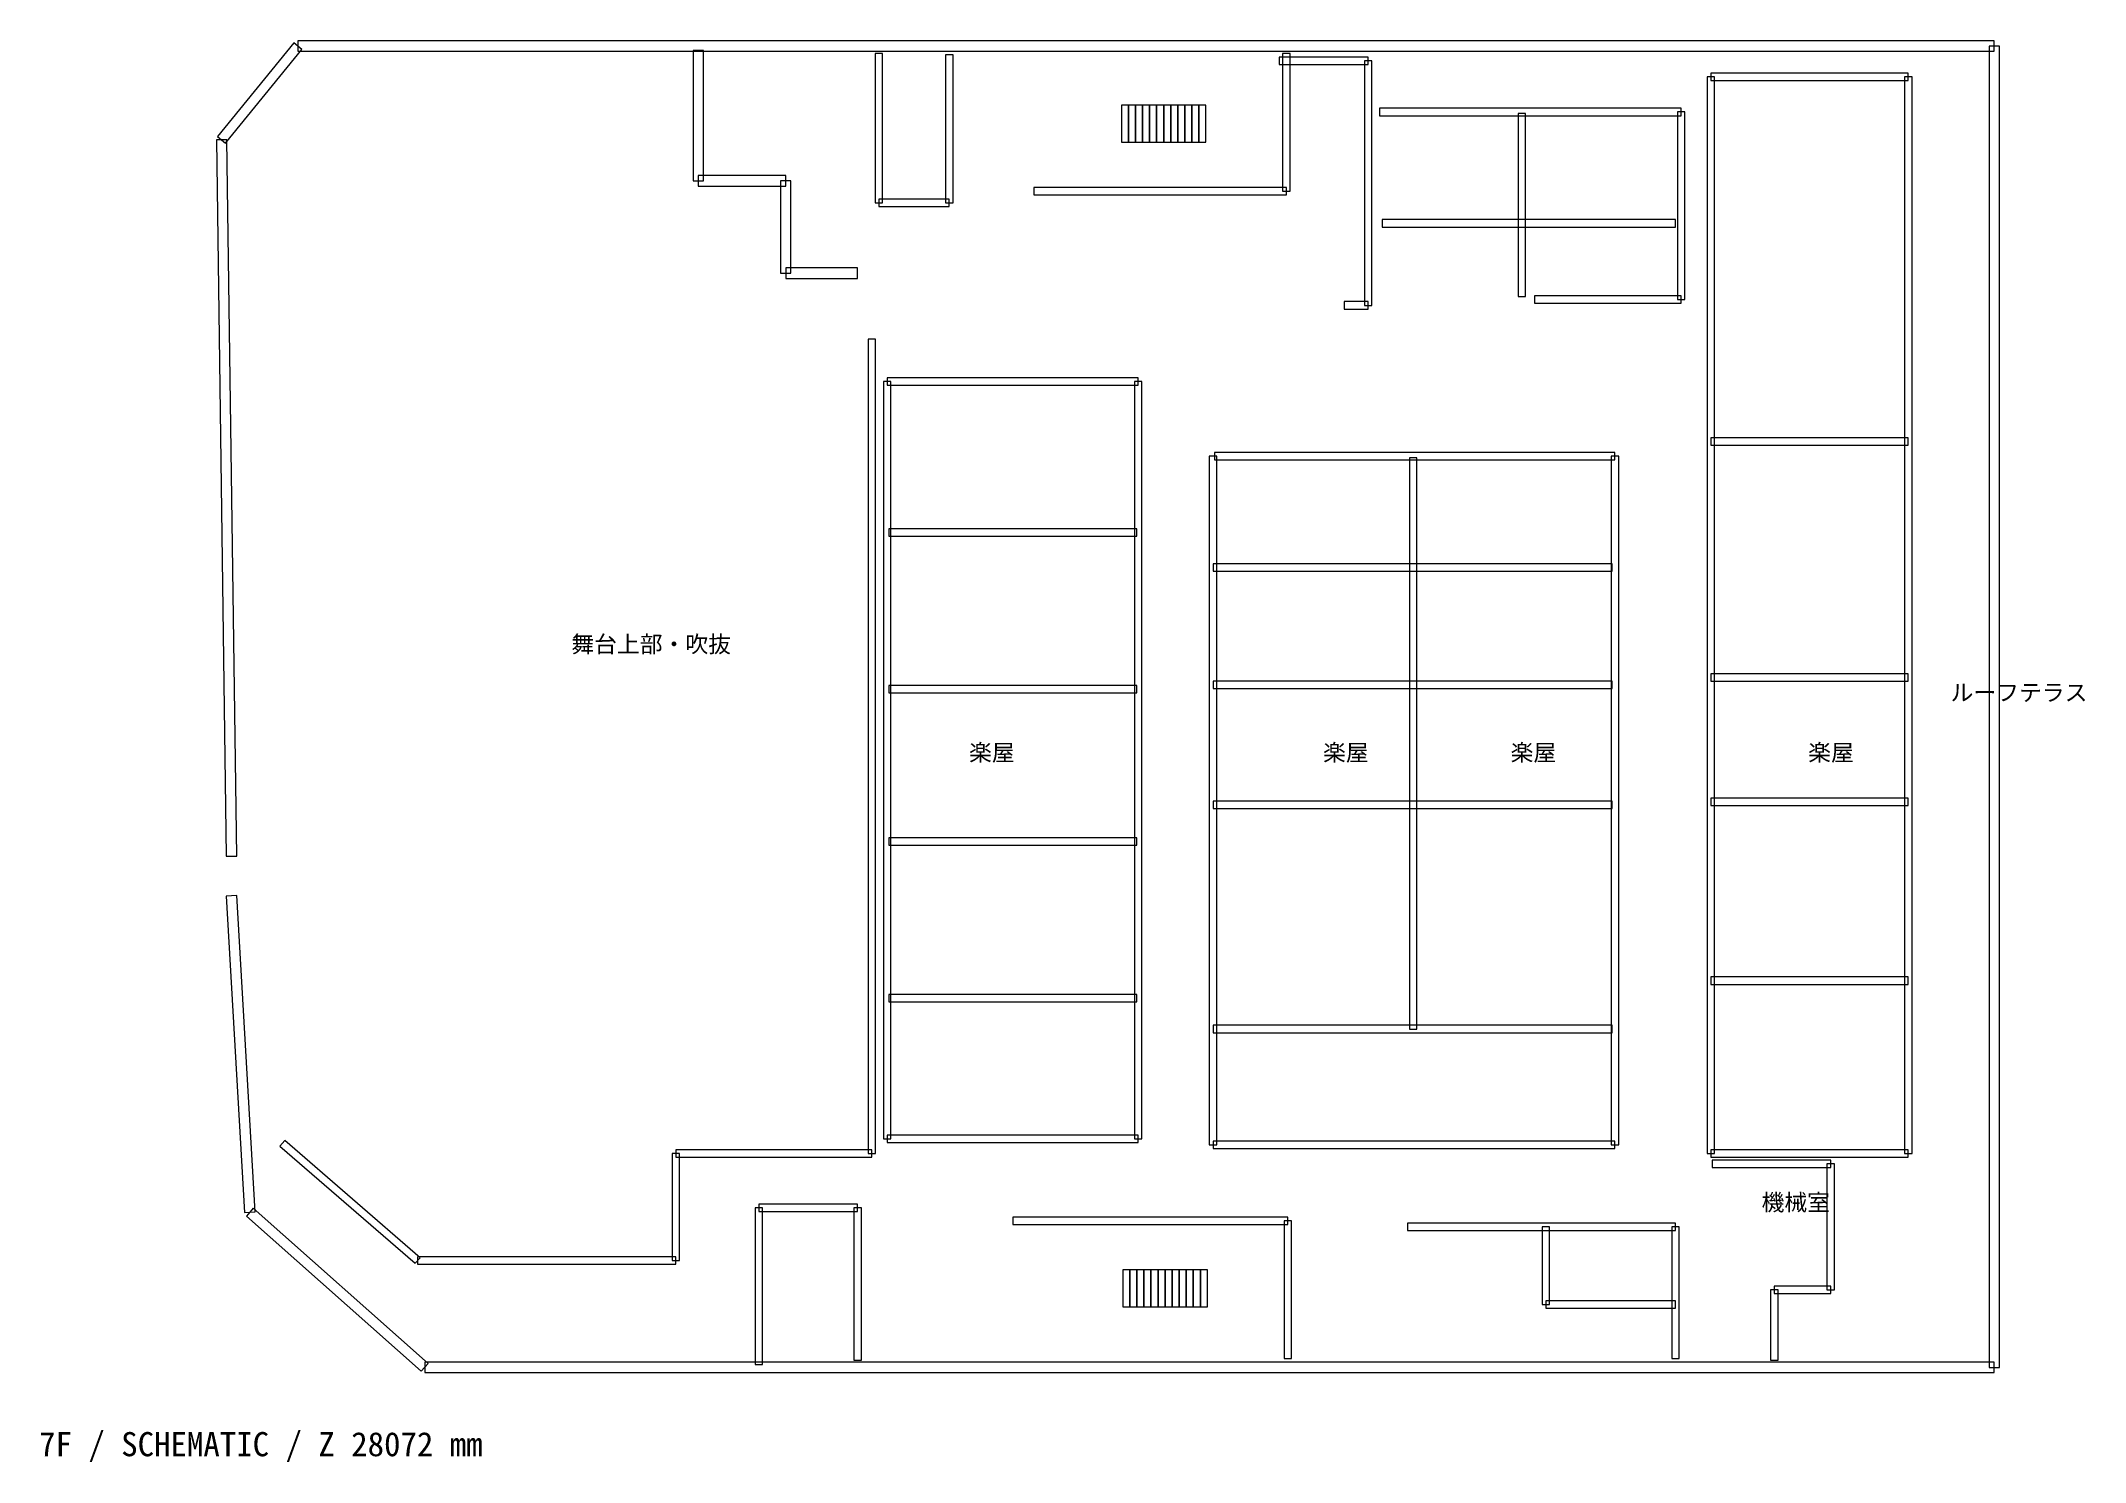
# Model space of a CAD drawing. Header units: millimetres. Extents: x -951 to 54072, y -2658 to 35598.
import ezdxf

# ---------------------------------------------------------------- set-up
doc = ezdxf.new("R2010")
doc.units = ezdxf.units.MM
for name, color, linetype, lineweight, true_color in [('ANNOTATION', 7, 'Continuous', 18, 0x50555f), ('F07_ROOMS', 7, 'Continuous', 18, 0x50555f), ('F07_STAIRS', 7, 'Continuous', 18, 0x99a4b1), ('F07_WALLS', 7, 'Continuous', 18, 0xc4ccd5)]:
    doc.layers.add(name, color=color, linetype=linetype, lineweight=lineweight, true_color=true_color)
doc.styles.add('JAPANESE', font='msgothic.ttc')

msp = doc.modelspace()

# ---------------------------------------------------------------- linework, layer by layer
at = {"layer": 'F07_STAIRS'}
for points in [[(28131, 32868), (28321, 32868), (28321, 33868), (28131, 33868), (28131, 32868)], [(28321, 32868), (28511, 32868), (28511, 33868), (28321, 33868), (28321, 32868)], [(28511, 32868), (28700, 32868), (28700, 33868), (28511, 33868), (28511, 32868)], [(28700, 32868), (28890, 32868), (28890, 33868), (28700, 33868), (28700, 32868)], [(28890, 32868), (29080, 32868), (29080, 33868), (28890, 33868), (28890, 32868)], [(29080, 32868), (29270, 32868), (29270, 33868), (29080, 33868), (29080, 32868)], [(29270, 32868), (29459, 32868), (29459, 33868), (29270, 33868), (29270, 32868)], [(29459, 32868), (29649, 32868), (29649, 33868), (29459, 33868), (29459, 32868)], [(29649, 32868), (29839, 32868), (29839, 33868), (29649, 33868), (29649, 32868)], [(29839, 32868), (30029, 32868), (30029, 33868), (29839, 33868), (29839, 32868)], [(30029, 32868), (30219, 32868), (30219, 33868), (30029, 33868), (30029, 32868)], [(30219, 32868), (30408, 32868), (30408, 33868), (30219, 33868), (30219, 32868)], [(28169, 1520), (28359, 1520), (28359, 2520), (28169, 2520), (28169, 1520)], [(28359, 1520), (28548, 1520), (28548, 2520), (28359, 2520), (28359, 1520)], [(28548, 1520), (28738, 1520), (28738, 2520), (28548, 2520), (28548, 1520)], [(28738, 1520), (28928, 1520), (28928, 2520), (28738, 2520), (28738, 1520)], [(28928, 1520), (29118, 1520), (29118, 2520), (28928, 2520), (28928, 1520)], [(29118, 1520), (29308, 1520), (29308, 2520), (29118, 2520), (29118, 1520)], [(29308, 1520), (29497, 1520), (29497, 2520), (29308, 2520), (29308, 1520)], [(29497, 1520), (29687, 1520), (29687, 2520), (29497, 2520), (29497, 1520)], [(29687, 1520), (29877, 1520), (29877, 2520), (29687, 2520), (29687, 1520)], [(29877, 1520), (30067, 1520), (30067, 2520), (29877, 2520), (29877, 1520)], [(30067, 1520), (30257, 1520), (30257, 2520), (30067, 2520), (30067, 1520)], [(30257, 1520), (30446, 1520), (30446, 2520), (30257, 2520), (30257, 1520)]]:
    msp.add_lwpolyline(points, close=True, dxfattribs=at)
at = {"layer": 'F07_WALLS'}
for points in [[(4022, 32846), (6072, 35370), (5854, 35546), (3805, 33023), (4022, 32846)], [(5963, 35318), (51627, 35318), (51627, 35598), (5963, 35598), (5963, 35318)], [(16603, 35340), (16603, 31830), (16883, 31830), (16883, 35340), (16603, 35340)], [(21502, 35261), (21502, 31239), (21702, 31239), (21702, 35261), (21502, 35261)], [(23600, 31239), (23600, 35221), (23400, 35221), (23400, 31239), (23600, 31239)], [(32672, 31554), (32672, 35261), (32472, 35261), (32472, 31554), (32672, 31554)], [(51487, 35458), (51487, -109), (51767, -109), (51767, 35458), (51487, 35458)], [(32382, 34964), (34774, 34964), (34774, 35164), (32382, 35164), (32382, 34964)], [(34674, 35064), (34674, 28479), (34874, 28479), (34874, 35064), (34674, 35064)], [(43998, 34530), (49312, 34530), (49312, 34730), (43998, 34730), (43998, 34530)], [(44098, 5648), (44098, 34630), (43898, 34630), (43898, 5648), (44098, 5648)], [(49212, 34630), (49212, 5648), (49412, 5648), (49412, 34630), (49212, 34630)], [(35077, 33584), (43201, 33584), (43201, 33784), (35077, 33784), (35077, 33584)], [(38811, 33644), (38811, 28715), (39011, 28715), (39011, 33644), (38811, 33644)], [(43101, 33684), (43101, 28636), (43301, 28636), (43301, 33684), (43101, 33684)], [(4319, 13655), (4053, 32936), (3773, 32933), (4039, 13651), (4319, 13655)], [(16743, 31690), (19097, 31690), (19097, 31970), (16743, 31970), (16743, 31690)], [(18957, 31830), (18957, 29346), (19237, 29346), (19237, 31830), (18957, 31830)], [(25777, 31454), (32572, 31454), (32572, 31654), (25777, 31654), (25777, 31454)], [(21602, 31139), (23500, 31139), (23500, 31339), (21602, 31339), (21602, 31139)], [(35153, 30587), (43049, 30587), (43049, 30787), (35153, 30787), (35153, 30587)], [(19097, 29206), (21033, 29206), (21033, 29486), (19097, 29486), (19097, 29206)], [(43201, 28736), (39253, 28736), (39253, 28536), (43201, 28536), (43201, 28736)], [(34774, 28579), (34128, 28579), (34128, 28379), (34774, 28379), (34774, 28579)], [(21312, 27572), (21312, 5648), (21512, 5648), (21512, 27572), (21312, 27572)], [(21930, 6042), (21930, 26428), (21730, 26428), (21730, 6042), (21930, 6042)], [(21830, 26328), (28586, 26328), (28586, 26528), (21830, 26528), (21830, 26328)], [(28486, 26428), (28486, 6042), (28686, 6042), (28686, 26428), (28486, 26428)], [(43998, 24712), (49312, 24712), (49312, 24912), (43998, 24912), (43998, 24712)], [(30698, 5885), (30698, 24417), (30498, 24417), (30498, 5885), (30698, 5885)], [(30636, 24317), (41417, 24317), (41417, 24517), (30636, 24517), (30636, 24317)], [(35888, 24378), (35888, 9000), (36088, 9000), (36088, 24378), (35888, 24378)], [(41317, 24417), (41317, 5885), (41517, 5885), (41517, 24417), (41317, 24417)], [(21868, 22267), (28548, 22267), (28548, 22467), (21868, 22467), (21868, 22267)], [(30598, 21321), (41341, 21321), (41341, 21521), (30598, 21521), (30598, 21321)], [(21868, 18048), (28548, 18048), (28548, 18248), (21868, 18248), (21868, 18048)], [(30598, 18166), (41341, 18166), (41341, 18366), (30598, 18366), (30598, 18166)], [(43998, 18363), (49312, 18363), (49312, 18563), (43998, 18563), (43998, 18363)], [(30598, 14933), (41341, 14933), (41341, 15133), (30598, 15133), (30598, 14933)], [(43998, 15012), (49312, 15012), (49312, 15212), (43998, 15212), (43998, 15012)], [(21868, 13947), (28548, 13947), (28548, 14147), (21868, 14147), (21868, 13947)], [(4812, 4079), (4319, 12596), (4039, 12580), (4533, 4063), (4812, 4079)], [(21868, 9728), (28548, 9728), (28548, 9928), (21868, 9928), (21868, 9728)], [(43998, 10201), (49312, 10201), (49312, 10401), (43998, 10401), (43998, 10201)], [(30598, 8900), (41341, 8900), (41341, 9100), (30598, 9100), (30598, 8900)], [(28586, 6142), (21830, 6142), (21830, 5942), (28586, 5942), (28586, 6142)], [(9255, 2845), (5611, 6000), (5480, 5848), (9124, 2694), (9255, 2845)], [(16036, 5648), (16036, 2770), (16236, 2770), (16236, 5648), (16036, 5648)], [(21412, 5748), (16136, 5748), (16136, 5548), (21412, 5548), (21412, 5748)], [(41417, 5985), (30598, 5985), (30598, 5785), (41417, 5785), (41417, 5985)], [(49312, 5748), (43998, 5748), (43998, 5548), (49312, 5548), (49312, 5748)], [(44036, 5272), (47224, 5272), (47224, 5472), (44036, 5472), (44036, 5272)], [(47124, 5372), (47124, 1981), (47324, 1981), (47324, 5372), (47124, 5372)], [(9472, -4), (4765, 4175), (4579, 3966), (9286, -214), (9472, -4)], [(18476, -30), (18476, 4189), (18276, 4189), (18276, -30), (18476, -30)], [(18376, 4089), (21033, 4089), (21033, 4289), (18376, 4289), (18376, 4089)], [(20933, 4189), (20933, 88), (21133, 88), (21133, 4189), (20933, 4189)], [(25208, 3734), (32610, 3734), (32610, 3934), (25208, 3934), (25208, 3734)], [(32510, 3834), (32510, 128), (32710, 128), (32710, 3834), (32510, 3834)], [(35837, 3576), (43049, 3576), (43049, 3776), (35837, 3776), (35837, 3576)], [(39457, 3676), (39457, 1587), (39657, 1587), (39657, 3676), (39457, 3676)], [(42949, 3676), (42949, 128), (43149, 128), (43149, 3676), (42949, 3676)], [(16136, 2870), (9189, 2870), (9189, 2670), (16136, 2670), (16136, 2870)], [(39557, 1487), (43049, 1487), (43049, 1687), (39557, 1687), (39557, 1487)], [(45606, 1981), (45606, 88), (45806, 88), (45806, 1981), (45606, 1981)], [(47224, 2081), (45706, 2081), (45706, 1881), (47224, 1881), (47224, 2081)], [(51627, 31), (9379, 31), (9379, -249), (51627, -249), (51627, 31)]]:
    msp.add_lwpolyline(points, close=True, dxfattribs=at)

# ---------------------------------------------------------------- texts
at = {"layer": 'ANNOTATION', "style": 'JAPANESE'}
msp.add_text('7F / SCHEMATIC / Z 28072 mm', height=650, dxfattribs=at).set_placement((-1000, -2500))
at = {"layer": 'F07_ROOMS', "style": 'JAPANESE'}
for s, p in [('舞台上部・吹抜', (13327, 19134)), ('ルーフテラス', (50451, 17832)), ('楽屋', (24031, 16216)), ('楽屋', (33559, 16216)), ('楽屋', (38608, 16216)), ('楽屋', (46617, 16216)), ('機械室', (45364, 4110))]:
    msp.add_text(s, height=450, dxfattribs=at).set_placement(p)

doc.saveas('drawing.dxf')
